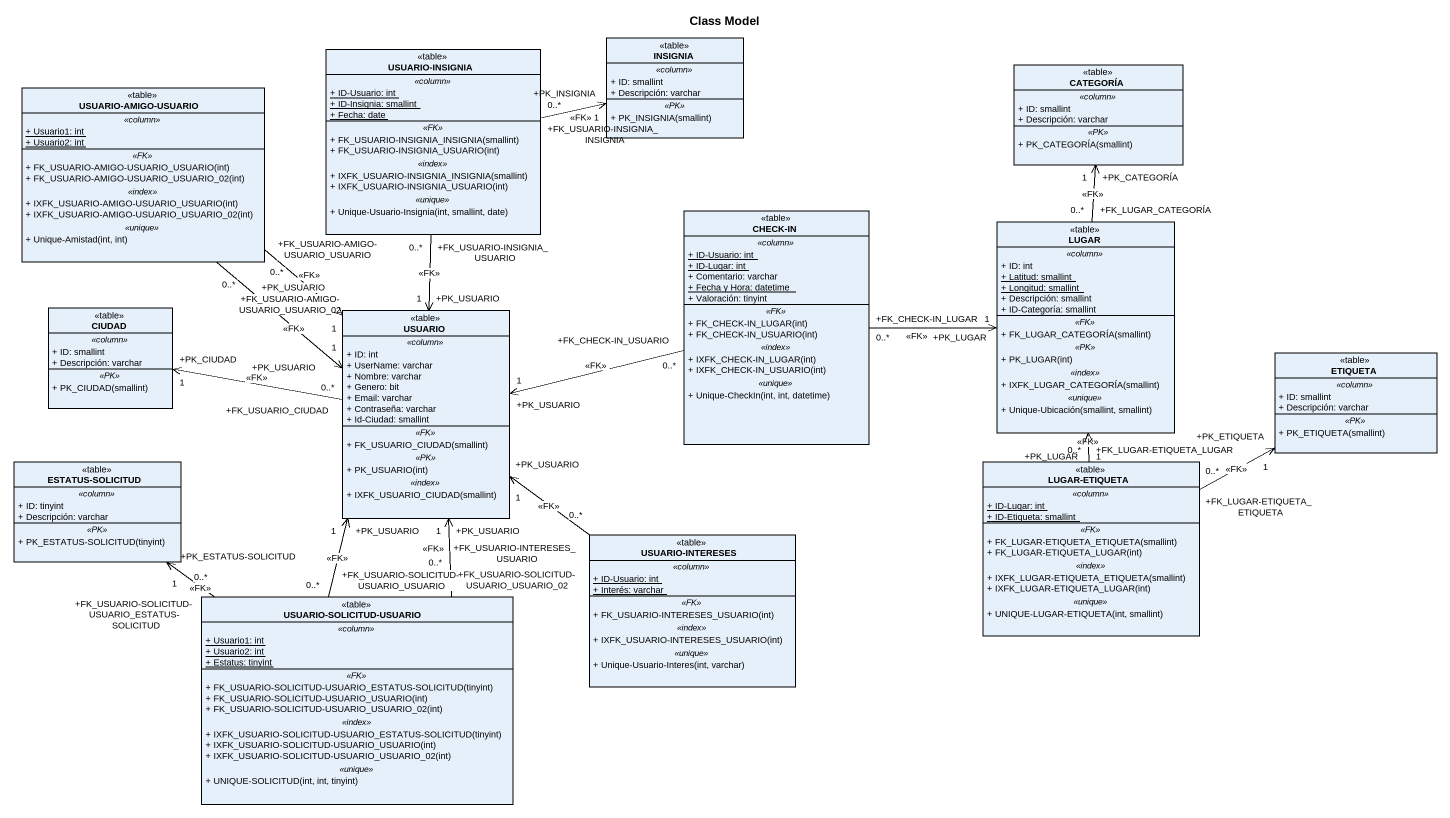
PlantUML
@startuml
title Class Model
hide circle
hide empty members
skinparam classAttributeIconSize 0
class "USUARIO-INSIGNIA" as USUARIO_INSIGNIA <<table>> {
  .. <<column>> ..
  {static} + ID-Usuario: int
  {static} + ID-Insignia: smallint
  {static} + Fecha: date
  .. <<FK>> ..
  + FK_USUARIO-INSIGNIA_INSIGNIA(smallint)
  + FK_USUARIO-INSIGNIA_USUARIO(int)
  .. <<index>> ..
  + IXFK_USUARIO-INSIGNIA_INSIGNIA(smallint)
  + IXFK_USUARIO-INSIGNIA_USUARIO(int)
  .. <<unique>> ..
  + Unique-Usuario-Insignia(int, smallint, date)
}
class INSIGNIA <<table>> {
  .. <<column>> ..
  + ID: smallint
  + Descripción: varchar
  .. <<PK>> ..
  + PK_INSIGNIA(smallint)
}
class CATEGORÍA <<table>> {
  .. <<column>> ..
  + ID: smallint
  + Descripción: varchar
  .. <<PK>> ..
  + PK_CATEGORÍA(smallint)
}
class "USUARIO-AMIGO-USUARIO" as USUARIO_AMIGO_USUARIO <<table>> {
  .. <<column>> ..
  {static} + Usuario1: int
  {static} + Usuario2: int
  .. <<FK>> ..
  + FK_USUARIO-AMIGO-USUARIO_USUARIO(int)
  + FK_USUARIO-AMIGO-USUARIO_USUARIO_02(int)
  .. <<index>> ..
  + IXFK_USUARIO-AMIGO-USUARIO_USUARIO(int)
  + IXFK_USUARIO-AMIGO-USUARIO_USUARIO_02(int)
  .. <<unique>> ..
  + Unique-Amistad(int, int)
}
class "CHECK-IN" as CHECK_IN <<table>> {
  .. <<column>> ..
  {static} + ID-Usuario: int
  {static} + ID-Lugar: int
  + Comentario: varchar
  {static} + Fecha y Hora: datetime
  + Valoración: tinyint
  .. <<FK>> ..
  + FK_CHECK-IN_LUGAR(int)
  + FK_CHECK-IN_USUARIO(int)
  .. <<index>> ..
  + IXFK_CHECK-IN_LUGAR(int)
  + IXFK_CHECK-IN_USUARIO(int)
  .. <<unique>> ..
  + Unique-CheckIn(int, int, datetime)
}
class LUGAR <<table>> {
  .. <<column>> ..
  + ID: int
  {static} + Latitud: smallint
  {static} + Longitud: smallint
  + Descripción: smallint
  + ID-Categoría: smallint
  .. <<FK>> ..
  + FK_LUGAR_CATEGORÍA(smallint)
  .. <<PK>> ..
  + PK_LUGAR(int)
  .. <<index>> ..
  + IXFK_LUGAR_CATEGORÍA(smallint)
  .. <<unique>> ..
  + Unique-Ubicación(smallint, smallint)
}
class CIUDAD <<table>> {
  .. <<column>> ..
  + ID: smallint
  + Descripción: varchar
  .. <<PK>> ..
  + PK_CIUDAD(smallint)
}
class USUARIO <<table>> {
  .. <<column>> ..
  + ID: int
  + UserName: varchar
  + Nombre: varchar
  + Genero: bit
  + Email: varchar
  + Contraseña: varchar
  + Id-Ciudad: smallint
  .. <<FK>> ..
  + FK_USUARIO_CIUDAD(smallint)
  .. <<PK>> ..
  + PK_USUARIO(int)
  .. <<index>> ..
  + IXFK_USUARIO_CIUDAD(smallint)
}
class ETIQUETA <<table>> {
  .. <<column>> ..
  + ID: smallint
  + Descripción: varchar
  .. <<PK>> ..
  + PK_ETIQUETA(smallint)
}
class "ESTATUS-SOLICITUD" as ESTATUS_SOLICITUD <<table>> {
  .. <<column>> ..
  + ID: tinyint
  + Descripción: varchar
  .. <<PK>> ..
  + PK_ESTATUS-SOLICITUD(tinyint)
}
class "LUGAR-ETIQUETA" as LUGAR_ETIQUETA <<table>> {
  .. <<column>> ..
  {static} + ID-Lugar: int
  {static} + ID-Etiqueta: smallint
  .. <<FK>> ..
  + FK_LUGAR-ETIQUETA_ETIQUETA(smallint)
  + FK_LUGAR-ETIQUETA_LUGAR(int)
  .. <<index>> ..
  + IXFK_LUGAR-ETIQUETA_ETIQUETA(smallint)
  + IXFK_LUGAR-ETIQUETA_LUGAR(int)
  .. <<unique>> ..
  + UNIQUE-LUGAR-ETIQUETA(int, smallint)
}
class "USUARIO-INTERESES" as USUARIO_INTERESES <<table>> {
  .. <<column>> ..
  {static} + ID-Usuario: int
  {static} + Interés: varchar
  .. <<FK>> ..
  + FK_USUARIO-INTERESES_USUARIO(int)
  .. <<index>> ..
  + IXFK_USUARIO-INTERESES_USUARIO(int)
  .. <<unique>> ..
  + Unique-Usuario-Interes(int, varchar)
}
class "USUARIO-SOLICITUD-USUARIO" as USUARIO_SOLICITUD_USUARIO <<table>> {
  .. <<column>> ..
  {static} + Usuario1: int
  {static} + Usuario2: int
  {static} + Estatus: tinyint
  .. <<FK>> ..
  + FK_USUARIO-SOLICITUD-USUARIO_ESTATUS-SOLICITUD(tinyint)
  + FK_USUARIO-SOLICITUD-USUARIO_USUARIO(int)
  + FK_USUARIO-SOLICITUD-USUARIO_USUARIO_02(int)
  .. <<index>> ..
  + IXFK_USUARIO-SOLICITUD-USUARIO_ESTATUS-SOLICITUD(tinyint)
  + IXFK_USUARIO-SOLICITUD-USUARIO_USUARIO(int)
  + IXFK_USUARIO-SOLICITUD-USUARIO_USUARIO_02(int)
  .. <<unique>> ..
  + UNIQUE-SOLICITUD(int, int, tinyint)
}
USUARIO_INSIGNIA "+FK_USUARIO-INSIGNIA_INSIGNIA\n0..*" -right-> "+PK_INSIGNIA\n1" INSIGNIA : <<FK>>
USUARIO_INSIGNIA "+FK_USUARIO-INSIGNIA_USUARIO\n0..*" --> "+PK_USUARIO\n1" USUARIO : <<FK>>
USUARIO_AMIGO_USUARIO "+FK_USUARIO-AMIGO-USUARIO_USUARIO\n0..*" --> "+PK_USUARIO\n1" USUARIO : <<FK>>
USUARIO_AMIGO_USUARIO "+FK_USUARIO-AMIGO-USUARIO_USUARIO_02\n0..*" --> "+PK_USUARIO\n1" USUARIO : <<FK>>
CHECK_IN "+FK_CHECK-IN_LUGAR\n0..*" -right-> "+PK_LUGAR\n1" LUGAR : <<FK>>
CHECK_IN "+FK_CHECK-IN_USUARIO\n0..*" -left-> "+PK_USUARIO\n1" USUARIO : <<FK>>
LUGAR "+FK_LUGAR_CATEGORÍA\n0..*" -up-> "+PK_CATEGORÍA\n1" CATEGORÍA : <<FK>>
USUARIO "+FK_USUARIO_CIUDAD\n0..*" -left-> "+PK_CIUDAD\n1" CIUDAD : <<FK>>
LUGAR_ETIQUETA "+FK_LUGAR-ETIQUETA_LUGAR\n0..*" -up-> "+PK_LUGAR\n1" LUGAR : <<FK>>
LUGAR_ETIQUETA "+FK_LUGAR-ETIQUETA_ETIQUETA\n0..*" -right-> "+PK_ETIQUETA\n1" ETIQUETA : <<FK>>
USUARIO_INTERESES "+FK_USUARIO-INTERESES_USUARIO\n0..*" -up-> "+PK_USUARIO\n1" USUARIO : <<FK>>
USUARIO_SOLICITUD_USUARIO "+FK_USUARIO-SOLICITUD-USUARIO_USUARIO\n0..*" -up-> "+PK_USUARIO\n1" USUARIO : <<FK>>
USUARIO_SOLICITUD_USUARIO "+FK_USUARIO-SOLICITUD-USUARIO_USUARIO_02\n0..*" -up-> "+PK_USUARIO\n1" USUARIO : <<FK>>
USUARIO_SOLICITUD_USUARIO "+FK_USUARIO-SOLICITUD-USUARIO_ESTATUS-SOLICITUD\n0..*" -up-> "+PK_ESTATUS-SOLICITUD\n1" ESTATUS_SOLICITUD : <<FK>>
@enduml
